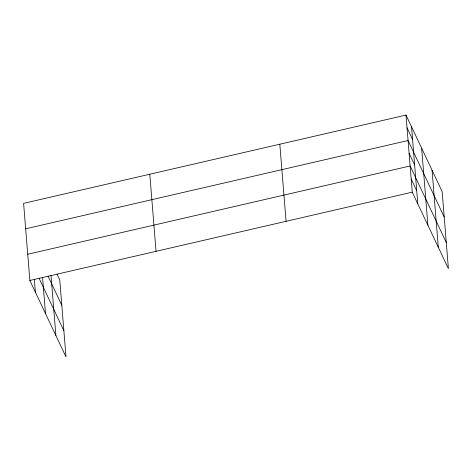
<?xml version="1.0" encoding="UTF-8"?>
<svg xmlns="http://www.w3.org/2000/svg" width="472" height="472" viewBox="0 0 472 472"><rect width="100%" height="100%" fill="white"/><g stroke="black" fill="none" stroke-linecap="round" stroke-linejoin="round"><path stroke-width="0.71" d="M406.003 115.079L412.257 192.175L448.4 268.639L442.146 191.543L406.003 115.079L23.6 203.361L29.854 280.457L65.997 356.921L59.743 279.825L57.071 274.167M25.665 228.802L408.068 140.52L444.211 216.984M27.73 254.243L410.133 165.967L446.276 242.425M29.854 280.457L412.257 192.175M407.035 127.8L412.569 139.517M409.1 153.241L414.634 164.958M411.195 179.071L416.735 190.788M48.038 276.132L61.808 305.266M39.206 278.527L63.873 330.707M432.045 170.174L438.299 247.269M421.638 148.161L427.897 225.256M411.543 126.797L417.797 203.892M279.808 144.214L286.067 221.309M149.795 174.233L156.049 251.322M51.017 275.418L55.897 335.551M42.563 277.436L45.495 313.538M34.332 279.07L35.394 292.174"/></g></svg>
